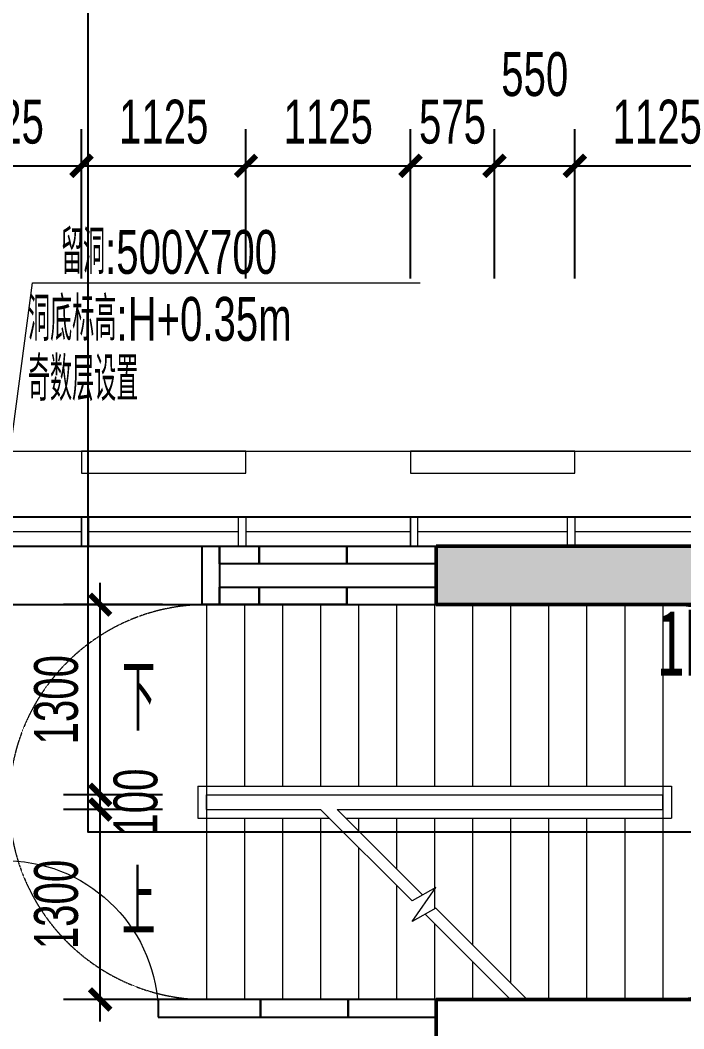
# Model space of a CAD drawing. Header units: millimetres. Extents: x 285006 to 3037698, y -2820855 to 192241.
# Drawn here: x 1027288 to 1031827, y -2795455 to -2788559 of the extents above; entities that cross this region are included whole.
import ezdxf
from ezdxf.enums import TextEntityAlignment as Align
from ezdxf.xclip import XClip

# ---------------------------------------------------------------- set-up
doc = ezdxf.new("R2010")
doc.units = ezdxf.units.MM
doc.header["$XCLIPFRAME"] = 2
doc.header["$PDMODE"] = 35
doc.header["$PDSIZE"] = -0.1
doc.linetypes.add('CORE-1B-4F$0$DASH', pattern=[0.35, 0.25, -0.1])
for name, color, linetype, lineweight in [('$$$$ALC轻质隔墙', 1, 'Continuous', 25), ('CORE-1B-4F$0$A-DOOR', 142, 'Continuous', 18), ('CORE-1B-4F$0$A-FLOR-UNDR', 11, 'Continuous', 18), ('CORE-1B-4F$0$A-WALL', 2, 'Continuous', 50), ('DIM-1B-6F$0$A-ANNO-DIMS', 73, 'Continuous', 18), ('EXWALL-1B-6F$0$A-FLOR-UNDR', 11, 'Continuous', 18), ('EXWALL-1B-6F$0$A-WALL-GLAZ', 142, 'Continuous', 18), ('EXWALL-1B-6F$0$A-WALL-STON', 31, 'Continuous', 18), ('VERT-IDEN-1B-4F$0$A-ANNO-TEXT', 7, 'Continuous', 25), ('VERT-IDEN-1B-4F$0$A-COND-IDEN-TEXT', 11, 'Continuous', 18), ('VERT-IDEN-1B-4F$0$A-EVTR-IDEN', 7, 'Continuous', 25), ('VERT-IDEN-1B-4F$0$A-FLOR-STRS', 13, 'Continuous', 18)]:
    doc.layers.add(name, color=color, linetype=linetype, lineweight=lineweight)
for name, color, linetype in [('___', 4, 'Continuous'), ('COL-1A1B-4~12$0$S-PUB-COL', 6, 'Continuous'), ('COL-1A1B-4~12$0$S-PUB-COLHATCH', 8, 'Continuous')]:
    doc.layers.add(name, color=color, linetype=linetype)
doc.styles.add('CCD_DIM', font='archs.shx', dxfattribs={"width": 0.7})
doc.styles.add('DIM-1B-6F$0$HYGB2014', font='hygbsz.shx', dxfattribs={"width": 0.7, "bigfont": 'hygbhz.shx'})
doc.styles.add('VERT-IDEN-1B-4F$0$HYGB2014', font='hygbsz.shx', dxfattribs={"width": 0.7, "bigfont": 'hygbhz.shx'})
doc.styles.add('VERT-IDEN-1B-4F$0$HYHT', font='simhei.ttf', dxfattribs={"width": 0.75})
doc.dimstyles.new('DIM-1B-6F$0$DIMN', dxfattribs={"dimtxt": 300, "dimasz": 100, "dimexe": 250, "dimexo": 300, "dimgap": 0, "dimtad": 0, "dimdec": 0, "dimzin": 0, "dimdsep": 46, "dimtxsty": 'DIM-1B-6F$0$HYGB2014', "dimblk": 'DIM-1B-6F$0$_archtick', "dimcen": 0.09, "dimdle": 150, "dimclrt": 7, "dimazin": 0, "dimtfac": 1, "dimtdec": 0, "dimtix": 1, "dimtmove": 2, "dimatfit": 3, "dimfxl": 1, "dimtvp": 1, "dimtolj": 1, "dimtzin": 0, "dimarcsym": 0})

# ---------------------------------------------------------------- blocks, each defined once
blk = doc.blocks.new('结构留洞-1#AB-6F')
at = {"layer": 'Defpoints'}
blk.add_lwpolyline([(66600, 20800), (74800, 20800), (74800, 20900), (87300, 20900), (87300, 20800), (91100, 20800), (91100, 20900), (103000, 20900), (103000, 20800), (107150, 20800)], dxfattribs=at)
blk = doc.blocks.new('EXWALL-1B-6F$0$幕墙-1125玻璃单元')
blk.add_line((-562.5, 100), (562.5, 100))
for points in [[(-612.5, 0), (-562.5, 0), (-562.5, 200), (-612.5, 200)], [(-562.5, 200), (562.5, 200), (562.5, 0), (-562.5, 0)], [(612.5, 0), (562.5, 0), (562.5, 200), (612.5, 200)]]:
    blk.add_lwpolyline(points, close=True)
blk = doc.blocks.new('EXWALL-1B-6F$0$幕墙-1125陶板单元')
blk.add_lwpolyline([(-562.5, 150), (562.5, 150), (562.5, 0), (-562.5, 0)], close=True)
blk = doc.blocks.new('EXWALL-1B-6F')
at = {"layer": 'EXWALL-1B-6F$0$A-FLOR-UNDR'}
blk.add_lwpolyline([(98333335, 18769022.1), (98333335, 18769272.1), (98374885, 18769272.1), (98374885, 18768822.1)], dxfattribs=at)
at = {"layer": 'EXWALL-1B-6F$0$A-WALL-GLAZ', "lineweight": -3}
blk.add_line((98333635, 18768822.1), (98374885, 18768822.1), dxfattribs=at)
at = {"layer": 'EXWALL-1B-6F$0$A-WALL-GLAZ'}
for p, q in [((98349360, 18768722.1), (98350385, 18768722.1)), ((98351610, 18768722.1), (98352635, 18768722.1))]:
    blk.add_line(p, q, dxfattribs=at)
at = {"layer": 'EXWALL-1B-6F$0$A-WALL-GLAZ', "xscale": -1, "rotation": 180}
for p in [(98348747.5, 18768822.1), (98350997.5, 18768822.1), (98353247.5, 18768822.1)]:
    blk.add_blockref('EXWALL-1B-6F$0$幕墙-1125玻璃单元', p, dxfattribs=at)
at = {"layer": 'EXWALL-1B-6F$0$A-WALL-STON', "xscale": -1, "rotation": 180}
for p in [(98349872.5, 18769272.1), (98352122.5, 18769272.1)]:
    blk.add_blockref('EXWALL-1B-6F$0$幕墙-1125陶板单元', p, dxfattribs=at)
blk = doc.blocks.new('COL-1A1B-4~12')
at = {"layer": 'COL-1A1B-4~12$0$S-PUB-COLHATCH'}
blk.add_hatch(color=256, dxfattribs=at).paths.add_polyline_path([(98351735, 18768622.1), (98351735, 18768222.1), (98354635, 18768222.1), (98354635, 18765322.1), (98355035, 18765322.1), (98355035, 18768622.1)])
at = {"layer": 'COL-1A1B-4~12$0$S-PUB-COL', "lineweight": -3}
for p, q in [((98351735, 18768622.1), (98351735, 18768222.1)), ((98355035, 18768622.1), (98351735, 18768622.1)), ((98351735, 18768222.1), (98354635, 18768222.1))]:
    blk.add_line(p, q, dxfattribs=at)
blk = doc.blocks.new('CORE-1B-4F$0$_A2ZXL-WUFENG DANSHAN')
for p, q in [((-0.5, 0), (-0.5, -0.9996)), ((-0.5, 0), (-0.4717, 0)), ((-0.4717, 0), (-0.4717, -0.9996)), ((-0.4717, -0.9996), (-0.5, -0.9996))]:
    blk.add_line(p, q)
blk.add_arc((-0.5, 0), 1, 271.62314, 0)
blk = doc.blocks.new('DIM-1B-6F$0$_archtick')
at = {"const_width": 0.4}
blk.add_lwpolyline([(-0.7, -0.7), (0.7, 0.7)], dxfattribs=at)
blk = doc.blocks.new('CCD_Dimension_Tick')
at = {"color": 0, "linetype": 'ByBlock'}
for p, q in [((-1.091, 0), (0, 0)), ((0, 0), (1.091, 0))]:
    blk.add_line(p, q, dxfattribs=at)
at = {"color": 0, "linetype": 'Continuous', "const_width": 0.608}
blk.add_lwpolyline([(-0.61, -0.61), (0.61, 0.61)], dxfattribs=at)
blk = doc.blocks.new('*D1549')
at = {"layer": '___', "color": 44, "lineweight": -2, "transparency": 16777216}
for p, q in [((858778.8, -1074646.6), (858778.8, -1074958.5)), ((859505.8, -1074646.6), (859505.8, -1074958.5)), ((858878.8, -1074808.5), (859405.8, -1074808.5))]:
    blk.add_line(p, q, dxfattribs=at)
at = {"layer": 'Defpoints', "color": 0, "transparency": 16777216}
for p in [(858778.8, -1074496.6, 0), (859505.8, -1074496.6, 0), (859505.8, -1074808.5), (1058082.7, -2814913.1), (1059207.7, -2814913.1), (1059207.7, -2816154.7)]:
    blk.add_point(p, dxfattribs=at)
at = {"layer": 'DIM-1B-6F$0$A-ANNO-DIMS', "color": 0, "lineweight": -2, "transparency": 16777216}
for p, q in [((1058082.7, -2815213.1), (1058082.7, -2816404.7)), ((1059207.7, -2815213.1), (1059207.7, -2816404.7)), ((1057932.7, -2816154.7), (1059357.7, -2816154.7))]:
    blk.add_line(p, q, dxfattribs=at)
at = {"layer": '___', "color": 44, "lineweight": -2, "transparency": 16777216, "xscale": 100, "yscale": 100, "zscale": 100}
for p, rotation in [((858778.8, -1074808.5), 180.0002028373054), ((859505.8, -1074808.5), 0.0002028373054437641)]:
    blk.add_blockref('CCD_Dimension_Tick', p, dxfattribs=dict(at, rotation=rotation))
at = {"layer": 'DIM-1B-6F$0$A-ANNO-DIMS', "color": 0, "lineweight": -2, "transparency": 16777216, "xscale": 100, "yscale": 100, "zscale": 100, "rotation": 180}
blk.add_blockref('DIM-1B-6F$0$_archtick', (1058082.7, -2816154.7), dxfattribs=at)
at = {"layer": 'DIM-1B-6F$0$A-ANNO-DIMS', "color": 0, "lineweight": -2, "transparency": 16777216, "xscale": 100, "yscale": 100, "zscale": 100}
blk.add_blockref('DIM-1B-6F$0$_archtick', (1059207.7, -2816154.7), dxfattribs=at)
at = {"layer": '___', "color": 50, "transparency": 16777216, "insert": (859142.3, -1074673.5), "char_height": 150, "attachment_point": 5, "rotation": 0.0002, "style": 'CCD_DIM'}
blk.add_mtext('\\A1;725', dxfattribs=at)
at = {"layer": 'DIM-1B-6F$0$A-ANNO-DIMS', "color": 7, "transparency": 16777216, "insert": (1058645.2, -2815854.7), "char_height": 300, "attachment_point": 5, "style": 'DIM-1B-6F$0$HYGB2014'}
blk.add_mtext('\\A1;1125', dxfattribs=at)
blk = doc.blocks.new('*D1550')
at = {"layer": '___', "color": 44, "lineweight": -2, "transparency": 16777216}
for p, q in [((854266.3, -1074646.6), (854266.3, -1075059.3)), ((856570.5, -1074646.6), (856570.5, -1075059.3)), ((856470.5, -1074909.3), (854366.3, -1074909.3))]:
    blk.add_line(p, q, dxfattribs=at)
at = {"layer": 'Defpoints', "color": 0, "transparency": 16777216}
for p in [(854266.3, -1074496.6, 0), (856570.5, -1074496.6, 0), (854266.3, -1074909.3), (1059207.7, -2814913.1), (1060332.7, -2814913.1), (1060332.7, -2816154.7)]:
    blk.add_point(p, dxfattribs=at)
at = {"layer": 'DIM-1B-6F$0$A-ANNO-DIMS', "color": 0, "lineweight": -2, "transparency": 16777216}
for p, q in [((1059207.7, -2815213.1), (1059207.7, -2816404.7)), ((1060332.7, -2815213.1), (1060332.7, -2816404.7)), ((1059057.7, -2816154.7), (1060482.7, -2816154.7))]:
    blk.add_line(p, q, dxfattribs=at)
at = {"layer": '___', "color": 44, "lineweight": -2, "transparency": 16777216, "xscale": 100, "yscale": 100, "zscale": 100, "rotation": 180}
blk.add_blockref('CCD_Dimension_Tick', (854266.3, -1074909.3), dxfattribs=at)
at = {"layer": '___', "color": 44, "lineweight": -2, "transparency": 16777216, "xscale": 100, "yscale": 100, "zscale": 100}
blk.add_blockref('CCD_Dimension_Tick', (856570.5, -1074909.3), dxfattribs=at)
at = {"layer": 'DIM-1B-6F$0$A-ANNO-DIMS', "color": 0, "lineweight": -2, "transparency": 16777216, "xscale": 100, "yscale": 100, "zscale": 100, "rotation": 180}
blk.add_blockref('DIM-1B-6F$0$_archtick', (1059207.7, -2816154.7), dxfattribs=at)
at = {"layer": 'DIM-1B-6F$0$A-ANNO-DIMS', "color": 0, "lineweight": -2, "transparency": 16777216, "xscale": 100, "yscale": 100, "zscale": 100}
blk.add_blockref('DIM-1B-6F$0$_archtick', (1060332.7, -2816154.7), dxfattribs=at)
at = {"layer": '___', "color": 50, "transparency": 16777216, "insert": (855418.4, -1074774.3), "char_height": 150, "attachment_point": 5, "style": 'CCD_DIM'}
blk.add_mtext('\\A1;2305', dxfattribs=at)
at = {"layer": 'DIM-1B-6F$0$A-ANNO-DIMS', "color": 7, "transparency": 16777216, "insert": (1059770.2, -2815854.7), "char_height": 300, "attachment_point": 5, "style": 'DIM-1B-6F$0$HYGB2014'}
blk.add_mtext('\\A1;1125', dxfattribs=at)
blk = doc.blocks.new('*D1551')
at = {"layer": '___', "color": 44, "lineweight": -2, "transparency": 16777216}
for p, q in [((855943.4, -1074646.6), (855943.4, -1074804.1)), ((856043.4, -1074654.1), (856470.5, -1074654.1)), ((856570.5, -1074646.6), (856570.5, -1074804.1))]:
    blk.add_line(p, q, dxfattribs=at)
at = {"layer": 'Defpoints', "color": 0, "transparency": 16777216}
for p in [(855943.4, -1074496.6, 0), (856570.5, -1074496.6, 0), (856570.5, -1074654.1), (1060332.7, -2814913.1), (1061457.7, -2814913.1), (1061457.7, -2816154.7)]:
    blk.add_point(p, dxfattribs=at)
at = {"layer": 'DIM-1B-6F$0$A-ANNO-DIMS', "color": 0, "lineweight": -2, "transparency": 16777216}
for p, q in [((1060332.7, -2815213.1), (1060332.7, -2816404.7)), ((1061457.7, -2815213.1), (1061457.7, -2816404.7)), ((1060182.7, -2816154.7), (1061607.7, -2816154.7))]:
    blk.add_line(p, q, dxfattribs=at)
at = {"layer": '___', "color": 44, "lineweight": -2, "transparency": 16777216, "xscale": 100, "yscale": 100, "zscale": 100, "rotation": 180}
blk.add_blockref('CCD_Dimension_Tick', (855943.4, -1074654.1), dxfattribs=at)
at = {"layer": '___', "color": 44, "lineweight": -2, "transparency": 16777216, "xscale": 100, "yscale": 100, "zscale": 100}
blk.add_blockref('CCD_Dimension_Tick', (856570.5, -1074654.1), dxfattribs=at)
at = {"layer": 'DIM-1B-6F$0$A-ANNO-DIMS', "color": 0, "lineweight": -2, "transparency": 16777216, "xscale": 100, "yscale": 100, "zscale": 100, "rotation": 180}
blk.add_blockref('DIM-1B-6F$0$_archtick', (1060332.7, -2816154.7), dxfattribs=at)
at = {"layer": 'DIM-1B-6F$0$A-ANNO-DIMS', "color": 0, "lineweight": -2, "transparency": 16777216, "xscale": 100, "yscale": 100, "zscale": 100}
blk.add_blockref('DIM-1B-6F$0$_archtick', (1061457.7, -2816154.7), dxfattribs=at)
at = {"layer": '___', "color": 50, "transparency": 16777216, "insert": (856256.9, -1074519.1), "char_height": 150, "attachment_point": 5, "style": 'CCD_DIM'}
blk.add_mtext('\\A1;625', dxfattribs=at)
at = {"layer": 'DIM-1B-6F$0$A-ANNO-DIMS', "color": 7, "transparency": 16777216, "insert": (1060895.2, -2815854.7), "char_height": 300, "attachment_point": 5, "style": 'DIM-1B-6F$0$HYGB2014'}
blk.add_mtext('\\A1;1125', dxfattribs=at)
blk = doc.blocks.new('*D1574')
at = {"layer": 'Defpoints', "color": 0, "transparency": 16777216}
for p in [(1027707.7, -2789554.7), (1026582.7, -2790625.5), (1027707.7, -2790625.5)]:
    blk.add_point(p, dxfattribs=at)
at = {"layer": 'DIM-1B-6F$0$A-ANNO-DIMS', "color": 0, "lineweight": -2, "transparency": 16777216}
for p, q in [((1026582.7, -2790325.5), (1026582.7, -2789304.7)), ((1027707.7, -2790325.5), (1027707.7, -2789304.7)), ((1026432.7, -2789554.7), (1027857.7, -2789554.7))]:
    blk.add_line(p, q, dxfattribs=at)
at = {"layer": 'DIM-1B-6F$0$A-ANNO-DIMS', "color": 0, "lineweight": -2, "transparency": 16777216, "xscale": 100, "yscale": 100, "zscale": 100, "rotation": 180}
blk.add_blockref('DIM-1B-6F$0$_archtick', (1026582.7, -2789554.7), dxfattribs=at)
at = {"layer": 'DIM-1B-6F$0$A-ANNO-DIMS', "color": 0, "lineweight": -2, "transparency": 16777216, "xscale": 100, "yscale": 100, "zscale": 100}
blk.add_blockref('DIM-1B-6F$0$_archtick', (1027707.7, -2789554.7), dxfattribs=at)
at = {"layer": 'DIM-1B-6F$0$A-ANNO-DIMS', "color": 7, "transparency": 16777216, "insert": (1027145.2, -2789254.7), "char_height": 300, "attachment_point": 5, "style": 'DIM-1B-6F$0$HYGB2014'}
blk.add_mtext('\\A1;1125', dxfattribs=at)
blk = doc.blocks.new('*D1575')
at = {"layer": 'Defpoints', "color": 0, "transparency": 16777216}
for p in [(1028832.7, -2789554.7), (1027707.7, -2790625.5), (1028832.7, -2790625.5)]:
    blk.add_point(p, dxfattribs=at)
at = {"layer": 'DIM-1B-6F$0$A-ANNO-DIMS', "color": 0, "lineweight": -2, "transparency": 16777216}
for p, q in [((1027707.7, -2790325.5), (1027707.7, -2789304.7)), ((1028832.7, -2790325.5), (1028832.7, -2789304.7)), ((1027557.7, -2789554.7), (1028982.7, -2789554.7))]:
    blk.add_line(p, q, dxfattribs=at)
at = {"layer": 'DIM-1B-6F$0$A-ANNO-DIMS', "color": 0, "lineweight": -2, "transparency": 16777216, "xscale": 100, "yscale": 100, "zscale": 100, "rotation": 180}
blk.add_blockref('DIM-1B-6F$0$_archtick', (1027707.7, -2789554.7), dxfattribs=at)
at = {"layer": 'DIM-1B-6F$0$A-ANNO-DIMS', "color": 0, "lineweight": -2, "transparency": 16777216, "xscale": 100, "yscale": 100, "zscale": 100}
blk.add_blockref('DIM-1B-6F$0$_archtick', (1028832.7, -2789554.7), dxfattribs=at)
at = {"layer": 'DIM-1B-6F$0$A-ANNO-DIMS', "color": 7, "transparency": 16777216, "insert": (1028270.2, -2789254.7), "char_height": 300, "attachment_point": 5, "style": 'DIM-1B-6F$0$HYGB2014'}
blk.add_mtext('\\A1;1125', dxfattribs=at)
blk = doc.blocks.new('*D1576')
at = {"layer": 'Defpoints', "color": 0, "transparency": 16777216}
for p in [(1029957.7, -2789554.7), (1028832.7, -2790625.5), (1029957.7, -2790625.5)]:
    blk.add_point(p, dxfattribs=at)
at = {"layer": 'DIM-1B-6F$0$A-ANNO-DIMS', "color": 0, "lineweight": -2, "transparency": 16777216}
for p, q in [((1028832.7, -2790325.5), (1028832.7, -2789304.7)), ((1029957.7, -2790325.5), (1029957.7, -2789304.7)), ((1028682.7, -2789554.7), (1030107.7, -2789554.7))]:
    blk.add_line(p, q, dxfattribs=at)
at = {"layer": 'DIM-1B-6F$0$A-ANNO-DIMS', "color": 0, "lineweight": -2, "transparency": 16777216, "xscale": 100, "yscale": 100, "zscale": 100, "rotation": 180}
blk.add_blockref('DIM-1B-6F$0$_archtick', (1028832.7, -2789554.7), dxfattribs=at)
at = {"layer": 'DIM-1B-6F$0$A-ANNO-DIMS', "color": 0, "lineweight": -2, "transparency": 16777216, "xscale": 100, "yscale": 100, "zscale": 100}
blk.add_blockref('DIM-1B-6F$0$_archtick', (1029957.7, -2789554.7), dxfattribs=at)
at = {"layer": 'DIM-1B-6F$0$A-ANNO-DIMS', "color": 7, "transparency": 16777216, "insert": (1029395.2, -2789254.7), "char_height": 300, "attachment_point": 5, "style": 'DIM-1B-6F$0$HYGB2014'}
blk.add_mtext('\\A1;1125', dxfattribs=at)
blk = doc.blocks.new('*D1577')
at = {"layer": 'Defpoints', "color": 0, "transparency": 16777216}
for p in [(1030532.7, -2789554.7), (1029957.7, -2790625.5), (1030532.7, -2790625.5)]:
    blk.add_point(p, dxfattribs=at)
at = {"layer": 'DIM-1B-6F$0$A-ANNO-DIMS', "color": 0, "lineweight": -2, "transparency": 16777216}
for p, q in [((1029957.7, -2790325.5), (1029957.7, -2789304.7)), ((1030532.7, -2790325.5), (1030532.7, -2789304.7)), ((1029807.7, -2789554.7), (1030682.7, -2789554.7))]:
    blk.add_line(p, q, dxfattribs=at)
at = {"layer": 'DIM-1B-6F$0$A-ANNO-DIMS', "color": 0, "lineweight": -2, "transparency": 16777216, "xscale": 100, "yscale": 100, "zscale": 100, "rotation": 180}
blk.add_blockref('DIM-1B-6F$0$_archtick', (1029957.7, -2789554.7), dxfattribs=at)
at = {"layer": 'DIM-1B-6F$0$A-ANNO-DIMS', "color": 0, "lineweight": -2, "transparency": 16777216, "xscale": 100, "yscale": 100, "zscale": 100}
blk.add_blockref('DIM-1B-6F$0$_archtick', (1030532.7, -2789554.7), dxfattribs=at)
at = {"layer": 'DIM-1B-6F$0$A-ANNO-DIMS', "color": 7, "transparency": 16777216, "insert": (1030245.2, -2789254.7), "char_height": 300, "attachment_point": 5, "style": 'DIM-1B-6F$0$HYGB2014'}
blk.add_mtext('\\A1;575', dxfattribs=at)
blk = doc.blocks.new('*D1578')
at = {"layer": 'Defpoints', "color": 0, "transparency": 16777216}
for p in [(1031082.7, -2789554.7), (1030532.7, -2790625.5), (1031082.7, -2790625.5)]:
    blk.add_point(p, dxfattribs=at)
at = {"layer": 'DIM-1B-6F$0$A-ANNO-DIMS', "color": 0, "lineweight": -2, "transparency": 16777216}
for p, q in [((1030532.7, -2790325.5), (1030532.7, -2789304.7)), ((1031082.7, -2790325.5), (1031082.7, -2789304.7)), ((1030382.7, -2789554.7), (1031232.7, -2789554.7))]:
    blk.add_line(p, q, dxfattribs=at)
at = {"layer": 'DIM-1B-6F$0$A-ANNO-DIMS', "color": 0, "lineweight": -2, "transparency": 16777216, "xscale": 100, "yscale": 100, "zscale": 100, "rotation": 180}
blk.add_blockref('DIM-1B-6F$0$_archtick', (1030532.7, -2789554.7), dxfattribs=at)
at = {"layer": 'DIM-1B-6F$0$A-ANNO-DIMS', "color": 0, "lineweight": -2, "transparency": 16777216, "xscale": 100, "yscale": 100, "zscale": 100}
blk.add_blockref('DIM-1B-6F$0$_archtick', (1031082.7, -2789554.7), dxfattribs=at)
at = {"layer": 'DIM-1B-6F$0$A-ANNO-DIMS', "color": 7, "transparency": 16777216, "insert": (1030807.7, -2788929.7), "char_height": 300, "attachment_point": 5, "style": 'DIM-1B-6F$0$HYGB2014'}
blk.add_mtext('\\A1;550', dxfattribs=at)
blk = doc.blocks.new('*D1579')
at = {"layer": 'Defpoints', "color": 0, "transparency": 16777216}
for p in [(1032207.7, -2789554.7), (1031082.7, -2790625.5), (1032207.7, -2790625.5)]:
    blk.add_point(p, dxfattribs=at)
at = {"layer": 'DIM-1B-6F$0$A-ANNO-DIMS', "color": 0, "lineweight": -2, "transparency": 16777216}
for p, q in [((1031082.7, -2790325.5), (1031082.7, -2789304.7)), ((1032207.7, -2790325.5), (1032207.7, -2789304.7)), ((1030932.7, -2789554.7), (1032357.7, -2789554.7))]:
    blk.add_line(p, q, dxfattribs=at)
at = {"layer": 'DIM-1B-6F$0$A-ANNO-DIMS', "color": 0, "lineweight": -2, "transparency": 16777216, "xscale": 100, "yscale": 100, "zscale": 100, "rotation": 180}
blk.add_blockref('DIM-1B-6F$0$_archtick', (1031082.7, -2789554.7), dxfattribs=at)
at = {"layer": 'DIM-1B-6F$0$A-ANNO-DIMS', "color": 0, "lineweight": -2, "transparency": 16777216, "xscale": 100, "yscale": 100, "zscale": 100}
blk.add_blockref('DIM-1B-6F$0$_archtick', (1032207.7, -2789554.7), dxfattribs=at)
at = {"layer": 'DIM-1B-6F$0$A-ANNO-DIMS', "color": 7, "transparency": 16777216, "insert": (1031645.2, -2789254.7), "char_height": 300, "attachment_point": 5, "style": 'DIM-1B-6F$0$HYGB2014'}
blk.add_mtext('\\A1;1125', dxfattribs=at)
blk = doc.blocks.new('*D1472')
at = {"layer": 'Defpoints', "color": 0, "transparency": 16777216}
for p in [(1027835.5, -2793954.7), (1028562.7, -2793954.7), (1028562.7, -2795254.7)]:
    blk.add_point(p, dxfattribs=at)
at = {"layer": 'DIM-1B-6F$0$A-ANNO-DIMS', "color": 0, "lineweight": -2, "transparency": 16777216}
for p, q in [((1027835.5, -2795404.7), (1027835.5, -2793804.7)), ((1028262.7, -2793954.7), (1027585.5, -2793954.7)), ((1028262.7, -2795254.7), (1027585.5, -2795254.7))]:
    blk.add_line(p, q, dxfattribs=at)
at = {"layer": 'DIM-1B-6F$0$A-ANNO-DIMS', "color": 0, "lineweight": -2, "transparency": 16777216, "xscale": 100, "yscale": 100, "zscale": 100}
for p, rotation in [((1027835.5, -2793954.7), 90), ((1027835.5, -2795254.7), 270)]:
    blk.add_blockref('DIM-1B-6F$0$_archtick', p, dxfattribs=dict(at, rotation=rotation))
at = {"layer": 'DIM-1B-6F$0$A-ANNO-DIMS', "color": 7, "transparency": 16777216, "insert": (1027535.5, -2794604.7), "char_height": 300, "attachment_point": 5, "rotation": 90, "style": 'DIM-1B-6F$0$HYGB2014'}
blk.add_mtext('\\A1;1300', dxfattribs=at)
blk = doc.blocks.new('*D1473')
at = {"layer": 'Defpoints', "color": 0, "transparency": 16777216}
for p in [(1027835.5, -2793854.7), (1028562.7, -2793854.7), (1028562.7, -2793954.7)]:
    blk.add_point(p, dxfattribs=at)
at = {"layer": 'DIM-1B-6F$0$A-ANNO-DIMS', "color": 0, "lineweight": -2, "transparency": 16777216}
for p, q in [((1027835.5, -2794104.7), (1027835.5, -2793704.7)), ((1028262.7, -2793854.7), (1027585.5, -2793854.7)), ((1028262.7, -2793954.7), (1027585.5, -2793954.7))]:
    blk.add_line(p, q, dxfattribs=at)
at = {"layer": 'DIM-1B-6F$0$A-ANNO-DIMS', "color": 0, "lineweight": -2, "transparency": 16777216, "xscale": 100, "yscale": 100, "zscale": 100}
for p, rotation in [((1027835.5, -2793854.7), 90), ((1027835.5, -2793954.7), 270)]:
    blk.add_blockref('DIM-1B-6F$0$_archtick', p, dxfattribs=dict(at, rotation=rotation))
at = {"layer": 'DIM-1B-6F$0$A-ANNO-DIMS', "color": 7, "transparency": 16777216, "insert": (1028078.8, -2793904.7), "char_height": 300, "attachment_point": 5, "rotation": 90, "style": 'DIM-1B-6F$0$HYGB2014'}
blk.add_mtext('\\A1;100', dxfattribs=at)
blk = doc.blocks.new('*D1474')
at = {"layer": 'Defpoints', "color": 0, "transparency": 16777216}
for p in [(1027835.5, -2792554.7), (1028562.7, -2792554.7), (1028562.7, -2793854.7)]:
    blk.add_point(p, dxfattribs=at)
at = {"layer": 'DIM-1B-6F$0$A-ANNO-DIMS', "color": 0, "lineweight": -2, "transparency": 16777216}
for p, q in [((1027835.5, -2794004.7), (1027835.5, -2792404.7)), ((1028262.7, -2792554.7), (1027585.5, -2792554.7)), ((1028262.7, -2793854.7), (1027585.5, -2793854.7))]:
    blk.add_line(p, q, dxfattribs=at)
at = {"layer": 'DIM-1B-6F$0$A-ANNO-DIMS', "color": 0, "lineweight": -2, "transparency": 16777216, "xscale": 100, "yscale": 100, "zscale": 100}
for p, rotation in [((1027835.5, -2792554.7), 90), ((1027835.5, -2793854.7), 270)]:
    blk.add_blockref('DIM-1B-6F$0$_archtick', p, dxfattribs=dict(at, rotation=rotation))
at = {"layer": 'DIM-1B-6F$0$A-ANNO-DIMS', "color": 7, "transparency": 16777216, "insert": (1027535.5, -2793204.7), "char_height": 300, "attachment_point": 5, "rotation": 90, "style": 'DIM-1B-6F$0$HYGB2014'}
blk.add_mtext('\\A1;1300', dxfattribs=at)
blk = doc.blocks.new('VERT-IDEN-1B-4F')
at = {"layer": 'VERT-IDEN-1B-4F$0$A-COND-IDEN-TEXT'}
blk.add_lwpolyline([(98348635, 18767872.1), (98348974, 18770422), (98351626.3, 18770422)], dxfattribs=at)
at = {"layer": 'VERT-IDEN-1B-4F$0$A-ANNO-TEXT', "style": 'VERT-IDEN-1B-4F$0$HYGB2014', "width": 0.7}
for s, p in [('留洞:500X700', (98349169.1, 18770633.5)), ('洞底标高:H+0.35m', (98348944.1, 18770175.7)), ('奇数层设置', (98348943.1, 18769765.4))]:
    blk.add_text(s, height=300, dxfattribs=at).set_placement(p, align=Align.MIDDLE_LEFT)
at = {"layer": 'VERT-IDEN-1B-4F$0$A-EVTR-IDEN', "lineweight": -3, "style": 'VERT-IDEN-1B-4F$0$HYHT', "width": 0.6}
blk.add_text('1B-LT-1', height=450, dxfattribs=at).set_placement((98353250, 18767737.3))
at = {"layer": 'VERT-IDEN-1B-4F$0$A-FLOR-STRS', "style": 'VERT-IDEN-1B-4F$0$HYGB2014', "width": 0.7}
for s, p in [('下', (98349700.6, 18767584.1)), ('上', (98349700.6, 18766180.4))]:
    blk.add_text(s, height=450, dxfattribs=at).set_placement(p, align=Align.MIDDLE_CENTER)
blk = doc.blocks.new('A$C008C76B7')
at = {"layer": '$$$$ALC轻质隔墙'}
for points in [[(7200, 400), (7320, 400), (7320, 0), (7200, 0), (7200, 400)], [(7590, 279.9), (7320, 280), (7320, 400), (7590, 399.9), (7590, 279.9)], [(8190, 279.9), (7590, 279.9), (7590, 399.9), (8190, 399.9), (8190, 279.9)], [(8800, 279.8), (8190, 279.9), (8190, 399.9), (8800, 399.8), (8800, 279.8)], [(7589.9, -0.1), (7320, 0), (7320, 120), (7590, 119.9), (7589.9, -0.1)], [(8189.9, -0.1), (7589.9, -0.1), (7590, 119.9), (8190, 119.9), (8189.9, -0.1)], [(8799.9, -0.2), (8189.9, -0.1), (8190, 119.9), (8800, 119.8), (8799.9, -0.2)], [(6900, -2820.1), (7600, -2820), (7600, -2700), (6900, -2700), (6900, -2820)], [(7600, -2820), (8200, -2820), (8200, -2700), (7600, -2700), (7600, -2820)], [(8200, -2820), (8800, -2820), (8800, -2700), (8200, -2700), (8200, -2820)]]:
    blk.add_lwpolyline(points, dxfattribs=at)
at = {"layer": 'Defpoints', "color": 0}
blk.add_lwpolyline([(0, 0), (27400, 0), (27400, -9200), (0, -9200)], close=True, dxfattribs=at)

msp = doc.modelspace()

# ---------------------------------------------------------------- linework, layer by layer
at = {"layer": 'CORE-1B-4F$0$A-FLOR-UNDR'}
for p, q in [((1028562.7, -2792554.7), (1028562.7, -2795254.7)), ((1028822.7, -2792554.7), (1028822.7, -2793794.7)), ((1029082.7, -2792554.7), (1029082.7, -2793794.7)), ((1029342.7, -2792554.7), (1029342.7, -2793794.7)), ((1029602.7, -2792554.7), (1029602.7, -2793794.7)), ((1029862.7, -2792554.7), (1029862.7, -2793794.7)), ((1030122.7, -2792554.7), (1030122.7, -2793794.7)), ((1030382.7, -2792554.7), (1030382.7, -2793794.7)), ((1030642.7, -2792554.7), (1030642.7, -2793794.7)), ((1030902.7, -2792554.7), (1030902.7, -2793794.7)), ((1031162.7, -2792554.7), (1031162.7, -2793794.7)), ((1031422.7, -2792554.7), (1031422.7, -2793794.7)), ((1031682.7, -2792554.7), (1031682.7, -2795254.7)), ((1028502.7, -2793794.7), (1028502.7, -2794014.7)), ((1028502.7, -2793794.7), (1031742.7, -2793794.7)), ((1031742.7, -2793794.7), (1031742.7, -2794014.7)), ((1028562.7, -2793954.7), (1028562.7, -2793854.7)), ((1028562.7, -2793854.7), (1031682.7, -2793854.7)), ((1031682.7, -2793954.7), (1031682.7, -2793854.7)), ((1028562.7, -2793954.7), (1029342.7, -2793954.7)), ((1029455.9, -2793954.7), (1031682.7, -2793954.7)), ((1030040.9, -2794539.6), (1029455.9, -2793954.7)), ((1028502.7, -2794014.7), (1029402.7, -2794014.7)), ((1028822.7, -2794014.7), (1028822.7, -2795254.7)), ((1029082.7, -2794014.7), (1029082.7, -2795254.7)), ((1029342.7, -2794014.7), (1029342.7, -2795254.7)), ((1029515.9, -2794014.7), (1031742.7, -2794014.7)), ((1029602.7, -2794014.7), (1029602.7, -2794101.5)), ((1029862.7, -2794014.7), (1029862.7, -2794361.5)), ((1030122.7, -2794014.7), (1030122.7, -2794634.8)), ((1030382.7, -2794014.7), (1030382.7, -2794881.5)), ((1030642.7, -2794014.7), (1030642.7, -2795141.5)), ((1030902.7, -2794014.7), (1030902.7, -2795254.7)), ((1031162.7, -2794014.7), (1031162.7, -2795254.7)), ((1031422.7, -2794014.7), (1031422.7, -2795254.7)), ((1029602.7, -2794214.7), (1029602.7, -2795254.7)), ((1029862.7, -2794474.7), (1029862.7, -2795254.7)), ((1030642.7, -2795254.7), (1030058.9, -2794670.9)), ((1030122.7, -2794734.7), (1030122.7, -2795254.7)), ((1030382.7, -2794994.7), (1030382.7, -2795254.7))]:
    msp.add_line(p, q, dxfattribs=at)
for points in [[(1030122.7, -2794604.7, 0, 70, 0), (1030472.7, -2794604.7, 0, 0, 0), (1032282.7, -2794604.7, 0, 0, 0), (1032282.7, -2793204.7, 0, 0, 0), (1028412.7, -2793204.7, 0, 0, 0)], [(1029602.7, -2794604.7, 0, 70, 0), (1029252.7, -2794604.7, 0, 0, 0), (1028412.7, -2794604.7, 0, 0, 0)]]:
    msp.add_lwpolyline(points, format="xyseb", dxfattribs=at)
msp.add_lwpolyline([(1030755.9, -2795254.7), (1030131.2, -2794630), (1029968.5, -2794722), (1030131.2, -2794488.5), (1029968.5, -2794580.5), (1029342.7, -2793954.7)], dxfattribs=at)
at = {"layer": 'CORE-1B-4F$0$A-FLOR-UNDR', "linetype": 'CORE-1B-4F$0$DASH'}
for centre, start, end in [((1028562.7, -2793904.7), 90, 270), ((1031682.7, -2793904.7), 270, 90)]:
    msp.add_arc(centre, 1350, start, end, dxfattribs=at)
at = {"layer": 'CORE-1B-4F$0$A-WALL'}
for p, q in [((1030132.7, -2792154.7), (1033432.7, -2792154.7)), ((1030132.7, -2792154.7), (1030132.7, -2792554.7)), ((1033032.7, -2792554.7), (1030132.7, -2792554.7)), ((1030132.7, -2795254.7), (1030132.7, -2799054.7)), ((1030132.7, -2795254.7), (1033032.7, -2795254.7))]:
    msp.add_line(p, q, dxfattribs=at)
at = {"layer": 'Defpoints', "elevation": 0}
msp.add_lwpolyline([(1027752.4, -2736431.6), (1088455.4, -2736431.6), (1088455.4, -2794110.7), (1027752.4, -2794110.7)], close=True, dxfattribs=at)

# ---------------------------------------------------------------- block references
ref = msp.add_blockref('结构留洞-1#AB-6F', (946132.7, -2813054.7))
XClip(ref).set_block_clipping_path([(52000.000000149, -7800.0001855306), (130675.0000000149, 34249.9998144694)])
ref = msp.add_blockref('COL-1A1B-4~12', (-97321602.3, -21560776.8))
XClip(ref).set_block_clipping_path([(98319735.0140507817, 18739922.1058121212), (98398410.0140506476, 18781972.1058121212)])
for name, p in [('VERT-IDEN-1B-4F', (-97321602.3, -21560776.8)), ('EXWALL-1B-6F', (-97321602.3, -21560776.8)), ('A$C008C76B7', (1021332.7, -2792554.7))]:
    msp.add_blockref(name, p)
at = {"layer": 'CORE-1B-4F$0$A-DOOR', "xscale": -1050, "yscale": 1050, "zscale": 2100, "rotation": 180}
msp.add_blockref('CORE-1B-4F$0$_A2ZXL-WUFENG DANSHAN', (1027707.7, -2795354.7), dxfattribs=at)

# ---------------------------------------------------------------- dimensions: what is measured, and where the dimension line sits
at = {"layer": 'DIM-1B-6F$0$A-ANNO-DIMS'}
for p1, p2, distance, picture, middle in [((1060332.7, -2814913.1), (1061457.7, -2814913.1), -1241.6, '*D1551', (1060895.2, -2815854.7)), ((1059207.7, -2814913.1), (1060332.7, -2814913.1), -1241.6, '*D1550', (1059770.2, -2815854.7)), ((1058082.7, -2814913.1), (1059207.7, -2814913.1), -1241.6, '*D1549', (1058645.2, -2815854.7)), ((1026582.7, -2790625.5), (1027707.7, -2790625.5), 1070.9, '*D1574', (1027145.2, -2789254.7)), ((1027707.7, -2790625.5), (1028832.7, -2790625.5), 1070.9, '*D1575', (1028270.2, -2789254.7)), ((1028832.7, -2790625.5), (1029957.7, -2790625.5), 1070.9, '*D1576', (1029395.2, -2789254.7)), ((1029957.7, -2790625.5), (1030532.7, -2790625.5), 1070.9, '*D1577', (1030245.2, -2789254.7)), ((1031082.7, -2790625.5), (1032207.7, -2790625.5), 1070.9, '*D1579', (1031645.2, -2789254.7)), ((1028562.7, -2793854.7), (1028562.7, -2792554.7), 727.2, '*D1474', (1027535.5, -2793204.7)), ((1028562.7, -2795254.7), (1028562.7, -2793954.7), 727.2, '*D1472', (1027535.5, -2794604.7))]:
    dim = msp.add_aligned_dim(p1=p1, p2=p2, distance=distance, dimstyle='DIM-1B-6F$0$DIMN', dxfattribs=at)
    dim.commit()
    dim.dimension.update_dxf_attribs({"geometry": picture, "text_midpoint": middle})
for base, p1, p2, angle, picture, middle in [((1031082.7, -2789554.7), (1030532.7, -2790625.5), (1031082.7, -2790625.5), 0, '*D1578', (1030807.7, -2788929.7)), ((1027835.5, -2793854.7), (1028562.7, -2793954.7), (1028562.7, -2793854.7), 90, '*D1473', (1028078.8, -2793904.7))]:
    dim = msp.add_linear_dim(base=base, p1=p1, p2=p2, angle=angle, dimstyle='DIM-1B-6F$0$DIMN', dxfattribs=at)
    dim.commit()
    dim.dimension.update_dxf_attribs({"geometry": picture, "text_midpoint": middle, "dimtype": 161})

doc.saveas('drawing.dxf')
